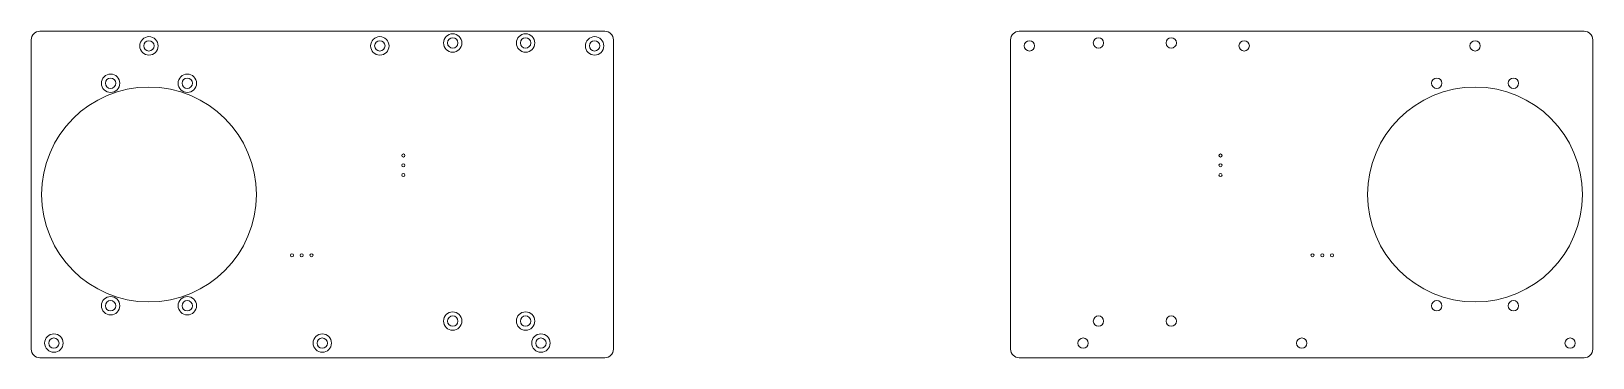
# Model space of a CAD drawing. Header units: millimetres. Extents: x 41 to 448, y 68 to 153.
import ezdxf

# ---------------------------------------------------------------- set-up
doc = ezdxf.new("R2010")
doc.units = ezdxf.units.MM
doc.layers.add('VISIBLE', color=7, linetype='Continuous', lineweight=0)

msp = doc.modelspace()

# ---------------------------------------------------------------- linework, layer by layer
at = {"layer": 'VISIBLE'}
for p, q in [((41.11, 150.88), (41.11, 70.18)), ((190.7, 153.1), (43.33, 153.1)), ((192.92, 70.18), (192.92, 150.88)), ((296.48, 70.18), (296.48, 150.88)), ((298.7, 153.1), (446.07, 153.1)), ((448.29, 150.88), (448.29, 70.18)), ((43.33, 67.96), (190.7, 67.96)), ((446.07, 67.96), (298.7, 67.96))]:
    msp.add_line(p, q, dxfattribs=at)
for centre, radius in [((71.81, 149.28), 2.4), ((132.01, 149.28), 2.4), ((151.01, 150.03), 2.4), ((151.01, 150.03), 1.35), ((170.01, 150.03), 2.4), ((170.01, 150.03), 1.35), ((188.01, 149.28), 2.4), ((319.39, 150.03), 1.35), ((338.39, 150.03), 1.35), ((71.81, 149.28), 1.35), ((132.01, 149.28), 1.35), ((188.01, 149.28), 1.35), ((301.39, 149.28), 1.35), ((357.39, 149.28), 1.35), ((417.59, 149.28), 1.35), ((71.81, 110.53), 28), ((61.81, 139.53), 2.4), ((61.81, 139.53), 1.35), ((81.81, 139.53), 2.4), ((81.81, 139.53), 1.35), ((417.59, 110.53), 28), ((407.59, 139.53), 1.35), ((427.59, 139.53), 1.35), ((138.16, 120.69), 0.406), ((138.16, 118.15), 0.406), ((351.23, 120.69), 0.406), ((351.23, 118.15), 0.406), ((138.16, 115.61), 0.406), ((351.23, 115.61), 0.406), ((109.1, 94.67), 0.406), ((111.64, 94.67), 0.406), ((114.18, 94.67), 0.406), ((375.22, 94.67), 0.406), ((377.76, 94.67), 0.406), ((380.3, 94.67), 0.406), ((61.81, 81.53), 2.4), ((61.81, 81.53), 1.35), ((81.81, 81.53), 2.4), ((81.81, 81.53), 1.35), ((407.59, 81.53), 1.35), ((427.59, 81.53), 1.35), ((151.01, 77.53), 2.4), ((151.01, 77.53), 1.35), ((170.01, 77.53), 2.4), ((170.01, 77.53), 1.35), ((319.39, 77.53), 1.35), ((338.39, 77.53), 1.35), ((47.01, 71.78), 2.4), ((117.01, 71.78), 2.4), ((174.01, 71.78), 2.4), ((47.01, 71.78), 1.35), ((117.01, 71.78), 1.35), ((174.01, 71.78), 1.35), ((315.39, 71.78), 1.35), ((372.39, 71.78), 1.35), ((442.39, 71.78), 1.35)]:
    msp.add_circle(centre, radius, dxfattribs=at)
for centre, start, end in [((43.33, 150.88), 90, 180), ((190.7, 150.88), 0, 90), ((298.7, 150.88), 90, 180), ((446.07, 150.88), 0, 90), ((43.33, 70.18), 180, 270), ((190.7, 70.18), 270, 0), ((298.7, 70.18), 180, 270), ((446.07, 70.18), 270, 0)]:
    msp.add_arc(centre, 2.22, start, end, dxfattribs=at)

doc.saveas('drawing.dxf')
